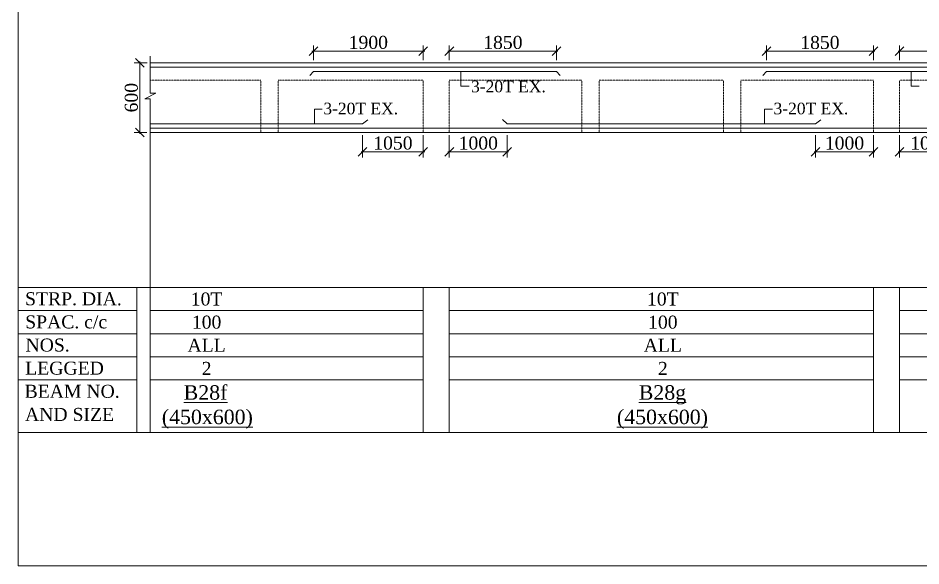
# Model space of a CAD drawing. Header units: millimetres. Extents: x 9781889 to 10654170, y -7852491 to -7608561.
# Drawn here: x 9972113 to 9987716, y -7801878 to -7792405 of the extents above; entities that cross this region are included whole.
import ezdxf
from ezdxf.enums import TextEntityAlignment as Align

# ---------------------------------------------------------------- set-up
doc = ezdxf.new("R2010")
doc.units = ezdxf.units.MM
doc.header["$LTSCALE"] = 10
doc.header["$PDMODE"] = 3
doc.linetypes.add('HIDDEN', pattern=[0.375, 0.25, -0.125])
for name, color, linetype, lineweight in [('S-DIM L.S.', 7, 'Continuous', 0), ('S-L.S.SECTION', 5, 'Continuous', 0), ('S-L.S.SLAB LINE', 252, 'HIDDEN', 0), ('S-L.S.STEEL', 1, 'Continuous', 9), ('S-SECTION MARK', 7, 'Continuous', 0), ('S-SHEET', 251, 'Continuous', 0), ('S-TEXT', 7, 'Continuous', 0), ('S-TEXT L.S. BEAM NO.', 30, 'Continuous', 0), ('S-TEXT. L.S.', 7, 'Continuous', 0)]:
    doc.layers.add(name, color=color, linetype=linetype, lineweight=lineweight)
doc.styles.add('135', font='arial.ttf', dxfattribs={"width": 0.8, "height": 135})
doc.styles.get("Standard").update_dxf_attribs({"font": 'arial.ttf'})
doc.styles.add('TEXT', font='times.ttf')
doc.dimstyles.new('75', dxfattribs={"dimtxt": 135, "dimasz": 90, "dimexe": 0.1, "dimexo": 0.03, "dimgap": 0.09, "dimtad": 1, "dimdec": 0, "dimzin": 0, "dimdsep": 46, "dimtxsty": '135', "dimblk": 'ARCHTICK', "dimcen": 0.09, "dimclrd": 256, "dimclre": 256, "dimclrt": 256, "dimadec": 0, "dimazin": 0, "dimtfac": 1, "dimtdec": 0, "dimtofl": 0, "dimtmove": 1, "dimatfit": 3, "dimldrblk": 'DOTSMALL', "dimfxl": 1, "dimtolj": 1, "dimtzin": 0, "dimlwd": -1, "dimlwe": -1, "dimarcsym": 0})
doc.dimstyles.new('SETU_1', dxfattribs={"dimtxt": 200, "dimasz": 150, "dimexe": 100, "dimexo": 50, "dimgap": 35, "dimtad": 1, "dimdec": 0, "dimzin": 0, "dimdsep": 46, "dimtxsty": 'Standard', "dimblk": 'OBLIQUE', "dimcen": 150, "dimdle": 25, "dimclrd": 256, "dimclre": 7, "dimclrt": 256, "dimadec": 0, "dimazin": 0, "dimtfac": 1, "dimtdec": 0, "dimtofl": 0, "dimtmove": 1, "dimatfit": 3, "dimfxl": 1, "dimtolj": 1, "dimtzin": 0, "dimlwd": -1, "dimlwe": 5, "dimarcsym": 1})

# ---------------------------------------------------------------- blocks, each defined once
blk = doc.blocks.new('_Oblique')
at = {"color": 0, "linetype": 'ByBlock', "lineweight": -2}
blk.add_line((-0.5, -0.5), (0.5, 0.5), dxfattribs=at)
blk = doc.blocks.new('*D223')
at = {"layer": 'Defpoints', "color": 0, "transparency": 16777216}
for p in [(9974395, -7793181), (9974220, -7794381), (9974391, -7794381, 0)]:
    blk.add_point(p, dxfattribs=at)
at = {"layer": 'S-DIM L.S.', "color": 7, "lineweight": 5, "transparency": 16777216}
for p, q in [((9974345, -7793181), (9974120, -7793181)), ((9974341, -7794381), (9974120, -7794381))]:
    blk.add_line(p, q, dxfattribs=at)
at = {"layer": 'S-DIM L.S.', "transparency": 16777216}
blk.add_line((9974220, -7793156), (9974220, -7794406), dxfattribs=at)
at = {"layer": 'S-DIM L.S.', "transparency": 16777216, "xscale": 150, "yscale": 150, "zscale": 150}
for p, rotation in [((9974220, -7793181), 90), ((9974220, -7794381), 270)]:
    blk.add_blockref('_Oblique', p, dxfattribs=dict(at, rotation=rotation))
at = {"layer": 'S-DIM L.S.', "transparency": 16777216, "insert": (9974071, -7793781), "char_height": 225, "attachment_point": 5, "rotation": 90, "style": 'TEXT'}
blk.add_mtext('\\A1;600', dxfattribs=at)
blk = doc.blocks.new('*D224')
at = {"layer": 'Defpoints', "color": 0, "transparency": 16777216}
for p in [(9979116, -7792977), (9977216, -7793181, 0), (9979116, -7793181, 0)]:
    blk.add_point(p, dxfattribs=at)
at = {"layer": 'S-DIM L.S.', "color": 7, "lineweight": 5, "transparency": 16777216}
for p, q in [((9977216, -7793131), (9977216, -7792877)), ((9979116, -7793131), (9979116, -7792877))]:
    blk.add_line(p, q, dxfattribs=at)
at = {"layer": 'S-DIM L.S.', "transparency": 16777216}
blk.add_line((9977191, -7792977), (9979141, -7792977), dxfattribs=at)
at = {"layer": 'S-DIM L.S.', "transparency": 16777216, "xscale": 150, "yscale": 150, "zscale": 150, "rotation": 180}
blk.add_blockref('_Oblique', (9977216, -7792977), dxfattribs=at)
at = {"layer": 'S-DIM L.S.', "transparency": 16777216, "xscale": 150, "yscale": 150, "zscale": 150}
blk.add_blockref('_Oblique', (9979116, -7792977), dxfattribs=at)
at = {"layer": 'S-DIM L.S.', "transparency": 16777216, "insert": (9978166, -7792827), "char_height": 225, "attachment_point": 5, "style": 'TEXT'}
blk.add_mtext('\\A1;1900', dxfattribs=at)
blk = doc.blocks.new('*D225')
at = {"layer": 'Defpoints', "color": 0, "transparency": 16777216}
for p in [(9979566, -7792977), (9979566, -7793181, 0), (9981416, -7793181, 0)]:
    blk.add_point(p, dxfattribs=at)
at = {"layer": 'S-DIM L.S.', "color": 7, "lineweight": 5, "transparency": 16777216}
for p, q in [((9979566, -7793131), (9979566, -7792877)), ((9981416, -7793131), (9981416, -7792877))]:
    blk.add_line(p, q, dxfattribs=at)
at = {"layer": 'S-DIM L.S.', "transparency": 16777216}
blk.add_line((9981441, -7792977), (9979541, -7792977), dxfattribs=at)
at = {"layer": 'S-DIM L.S.', "transparency": 16777216, "xscale": 150, "yscale": 150, "zscale": 150, "rotation": 180}
blk.add_blockref('_Oblique', (9979566, -7792977), dxfattribs=at)
at = {"layer": 'S-DIM L.S.', "transparency": 16777216, "xscale": 150, "yscale": 150, "zscale": 150}
blk.add_blockref('_Oblique', (9981416, -7792977), dxfattribs=at)
at = {"layer": 'S-DIM L.S.', "transparency": 16777216, "insert": (9980491, -7792828), "char_height": 225, "attachment_point": 5, "style": 'TEXT'}
blk.add_mtext('\\A1;1850', dxfattribs=at)
blk = doc.blocks.new('*D226')
at = {"layer": 'Defpoints', "color": 0, "transparency": 16777216}
for p in [(9986895, -7792977), (9985045, -7793181, 0), (9986895, -7793181, 0)]:
    blk.add_point(p, dxfattribs=at)
at = {"layer": 'S-DIM L.S.', "color": 7, "lineweight": 5, "transparency": 16777216}
for p, q in [((9985045, -7793131), (9985045, -7792877)), ((9986895, -7793131), (9986895, -7792877))]:
    blk.add_line(p, q, dxfattribs=at)
at = {"layer": 'S-DIM L.S.', "transparency": 16777216}
blk.add_line((9985020, -7792977), (9986920, -7792977), dxfattribs=at)
at = {"layer": 'S-DIM L.S.', "transparency": 16777216, "xscale": 150, "yscale": 150, "zscale": 150, "rotation": 180}
blk.add_blockref('_Oblique', (9985045, -7792977), dxfattribs=at)
at = {"layer": 'S-DIM L.S.', "transparency": 16777216, "xscale": 150, "yscale": 150, "zscale": 150}
blk.add_blockref('_Oblique', (9986895, -7792977), dxfattribs=at)
at = {"layer": 'S-DIM L.S.', "transparency": 16777216, "insert": (9985970, -7792828), "char_height": 225, "attachment_point": 5, "style": 'TEXT'}
blk.add_mtext('\\A1;1850', dxfattribs=at)
blk = doc.blocks.new('*D227')
at = {"layer": 'Defpoints', "color": 0, "transparency": 16777216}
for p in [(9987345, -7792977), (9987345, -7793181, 0), (9989245, -7793181, 0)]:
    blk.add_point(p, dxfattribs=at)
at = {"layer": 'S-DIM L.S.', "color": 7, "lineweight": 5, "transparency": 16777216}
for p, q in [((9987345, -7793131), (9987345, -7792877)), ((9989245, -7793131), (9989245, -7792877))]:
    blk.add_line(p, q, dxfattribs=at)
at = {"layer": 'S-DIM L.S.', "transparency": 16777216}
blk.add_line((9989270, -7792977), (9987320, -7792977), dxfattribs=at)
at = {"layer": 'S-DIM L.S.', "transparency": 16777216, "xscale": 150, "yscale": 150, "zscale": 150, "rotation": 180}
blk.add_blockref('_Oblique', (9987345, -7792977), dxfattribs=at)
at = {"layer": 'S-DIM L.S.', "transparency": 16777216, "xscale": 150, "yscale": 150, "zscale": 150}
blk.add_blockref('_Oblique', (9989245, -7792977), dxfattribs=at)
at = {"layer": 'S-DIM L.S.', "transparency": 16777216, "insert": (9988295, -7792827), "char_height": 225, "attachment_point": 5, "style": 'TEXT'}
blk.add_mtext('\\A1;1900', dxfattribs=at)
blk = doc.blocks.new('*D237')
at = {"layer": 'Defpoints', "color": 0, "transparency": 16777216}
for p in [(9978066, -7794381, 0), (9979116, -7794381, 0), (9979116, -7794717)]:
    blk.add_point(p, dxfattribs=at)
at = {"layer": 'S-DIM L.S.', "color": 7, "lineweight": 5, "transparency": 16777216}
for p, q in [((9978066, -7794431), (9978066, -7794817)), ((9979116, -7794431), (9979116, -7794817))]:
    blk.add_line(p, q, dxfattribs=at)
at = {"layer": 'S-DIM L.S.', "transparency": 16777216}
blk.add_line((9978041, -7794717), (9979141, -7794717), dxfattribs=at)
at = {"layer": 'S-DIM L.S.', "transparency": 16777216, "xscale": 150, "yscale": 150, "zscale": 150, "rotation": 180}
blk.add_blockref('_Oblique', (9978066, -7794717), dxfattribs=at)
at = {"layer": 'S-DIM L.S.', "transparency": 16777216, "xscale": 150, "yscale": 150, "zscale": 150}
blk.add_blockref('_Oblique', (9979116, -7794717), dxfattribs=at)
at = {"layer": 'S-DIM L.S.', "transparency": 16777216, "insert": (9978591, -7794568), "char_height": 225, "attachment_point": 5, "style": 'TEXT'}
blk.add_mtext('\\A1;1050', dxfattribs=at)
blk = doc.blocks.new('_ArchTick')
at = {"color": 0, "linetype": 'ByBlock', "const_width": 0.15}
blk.add_lwpolyline([(-0.5, -0.5), (0.5, 0.5)], dxfattribs=at)
blk = doc.blocks.new('*D238')
at = {"layer": 'Defpoints', "color": 0, "transparency": 16777216}
for p in [(9985895, -7794381, 0), (9986895, -7794381, 0), (9986895, -7794717)]:
    blk.add_point(p, dxfattribs=at)
at = {"layer": 'S-DIM L.S.', "color": 7, "lineweight": 5, "transparency": 16777216}
for p, q in [((9985895, -7794431), (9985895, -7794817)), ((9986895, -7794431), (9986895, -7794817))]:
    blk.add_line(p, q, dxfattribs=at)
at = {"layer": 'S-DIM L.S.', "transparency": 16777216}
blk.add_line((9985870, -7794717), (9986920, -7794717), dxfattribs=at)
at = {"layer": 'S-DIM L.S.', "transparency": 16777216, "xscale": 150, "yscale": 150, "zscale": 150, "rotation": 180}
blk.add_blockref('_Oblique', (9985895, -7794717), dxfattribs=at)
at = {"layer": 'S-DIM L.S.', "transparency": 16777216, "xscale": 150, "yscale": 150, "zscale": 150}
blk.add_blockref('_Oblique', (9986895, -7794717), dxfattribs=at)
at = {"layer": 'S-DIM L.S.', "transparency": 16777216, "insert": (9986395, -7794568), "char_height": 225, "attachment_point": 5, "style": 'TEXT'}
blk.add_mtext('\\A1;1000', dxfattribs=at)
blk = doc.blocks.new('*D239')
at = {"layer": 'Defpoints', "color": 0, "transparency": 16777216}
for p in [(9979566, -7794381, 0), (9980566, -7794381, 0), (9979566, -7794717)]:
    blk.add_point(p, dxfattribs=at)
at = {"layer": 'S-DIM L.S.', "color": 7, "lineweight": 5, "transparency": 16777216}
for p, q in [((9979566, -7794431), (9979566, -7794817)), ((9980566, -7794431), (9980566, -7794817))]:
    blk.add_line(p, q, dxfattribs=at)
at = {"layer": 'S-DIM L.S.', "transparency": 16777216}
blk.add_line((9980591, -7794717), (9979541, -7794717), dxfattribs=at)
at = {"layer": 'S-DIM L.S.', "transparency": 16777216, "xscale": 150, "yscale": 150, "zscale": 150, "rotation": 180}
blk.add_blockref('_Oblique', (9979566, -7794717), dxfattribs=at)
at = {"layer": 'S-DIM L.S.', "transparency": 16777216, "xscale": 150, "yscale": 150, "zscale": 150}
blk.add_blockref('_Oblique', (9980566, -7794717), dxfattribs=at)
at = {"layer": 'S-DIM L.S.', "transparency": 16777216, "insert": (9980066, -7794568), "char_height": 225, "attachment_point": 5, "style": 'TEXT'}
blk.add_mtext('\\A1;1000', dxfattribs=at)
blk = doc.blocks.new('*D214')
at = {"layer": 'Defpoints', "color": 0, "transparency": 16777216}
for p in [(9987345, -7794381, 0), (9988395, -7794381, 0), (9987345, -7794717)]:
    blk.add_point(p, dxfattribs=at)
at = {"layer": 'S-DIM L.S.', "color": 7, "lineweight": 5, "transparency": 16777216}
for p, q in [((9987345, -7794431), (9987345, -7794817)), ((9988395, -7794431), (9988395, -7794817))]:
    blk.add_line(p, q, dxfattribs=at)
at = {"layer": 'S-DIM L.S.', "transparency": 16777216}
blk.add_line((9988420, -7794717), (9987320, -7794717), dxfattribs=at)
at = {"layer": 'S-DIM L.S.', "transparency": 16777216, "xscale": 150, "yscale": 150, "zscale": 150, "rotation": 180}
blk.add_blockref('_Oblique', (9987345, -7794717), dxfattribs=at)
at = {"layer": 'S-DIM L.S.', "transparency": 16777216, "xscale": 150, "yscale": 150, "zscale": 150}
blk.add_blockref('_Oblique', (9988395, -7794717), dxfattribs=at)
at = {"layer": 'S-DIM L.S.', "transparency": 16777216, "insert": (9987870, -7794568), "char_height": 225, "attachment_point": 5, "style": 'TEXT'}
blk.add_mtext('\\A1;1050', dxfattribs=at)

msp = doc.modelspace()

# ---------------------------------------------------------------- linework, layer by layer
at = {"layer": 'S-L.S.SECTION'}
for p, q in [((9974395.1, -7793181, 0), (10011195.4, -7793181, 0)), ((9974395.1, -7794381, 0), (10010745.3, -7794381, 0))]:
    msp.add_line(p, q, dxfattribs=at)
at = {"layer": 'S-L.S.SECTION', "elevation": 0}
msp.add_lwpolyline([(9974395.1, -7793062.1), (9974395.1, -7793701.2), (9974493.7, -7793701.2), (9974305.6, -7793803.7), (9974395.1, -7793803.7), (9974395.1, -7799571.7)], dxfattribs=at)
at = {"layer": 'S-L.S.SLAB LINE', "ltscale": 0.3}
for p, q in [((9974395.1, -7793481, 0), (9976309.2, -7793481, 0)), ((9976309.2, -7793481, 0), (9976309.2, -7794381, 0)), ((9976609.2, -7793481, 0), (9979115.8, -7793481, 0)), ((9976609.2, -7793481, 0), (9976609.2, -7794381, 0)), ((9979115.8, -7793481, 0), (9979115.8, -7794381, 0)), ((9979565.8, -7793481, 0), (9981858.2, -7793481, 0)), ((9979565.8, -7793481, 0), (9979565.8, -7794381, 0)), ((9981858.2, -7793481, 0), (9981858.2, -7794381, 0)), ((9982158.2, -7793481, 0), (9984301.4, -7793481, 0)), ((9982158.2, -7793481, 0), (9982158.2, -7794381, 0)), ((9984301.4, -7793481, 0), (9984301.4, -7794381, 0)), ((9984601.4, -7793481, 0), (9986895.3, -7793481, 0)), ((9984601.4, -7793481, 0), (9984601.4, -7794381, 0)), ((9986895.3, -7793481, 0), (9986895.3, -7794381, 0)), ((9987345.3, -7793481, 0), (9989695.3, -7793481, 0)), ((9987345.3, -7793481, 0), (9987345.3, -7794381, 0))]:
    msp.add_line(p, q, dxfattribs=at)
at = {"layer": 'S-L.S.STEEL'}
for p, q in [((9981415.9, -7793331, 0), (9981479.1, -7793397.8, 0)), ((9974395.1, -7794306, 0), (10011136.4, -7794306, 0))]:
    msp.add_line(p, q, dxfattribs=at)
at = {"layer": 'S-L.S.STEEL', "elevation": 0}
for points in [[(9978155.2, -7794162.8), (9978065.7, -7794231), (9974395.1, -7794231)], [(9985984.7, -7794162.8), (9985895.2, -7794231), (9980565.9, -7794231), (9980483.9, -7794160.3)]]:
    msp.add_lwpolyline(points, dxfattribs=at)
at = {"layer": 'S-L.S.STEEL'}
for points in [[(9974395.1, -7793256, 0), (10011069.7, -7793256, 0)], [(9981415.9, -7793331, 0), (9977215.8, -7793331, 0), (9977152.6, -7793397.8, 0)], [(9989245.4, -7793331, 0), (9985045.3, -7793331, 0), (9984982.1, -7793397.8, 0)]]:
    msp.add_polyline3d(points, dxfattribs=at)
at = {"layer": 'S-SHEET'}
for p, q in [((9972113, -7797062.4, 0), (9974395.1, -7797062.4, 0)), ((9972113, -7797062.4), (9972113, -7799571.7)), ((9974166.1, -7797062.4, 0), (9974166.1, -7799571.7, 0)), ((9974395.1, -7797062.4, 0), (10022451.2, -7797062.4, 0)), ((9974395.1, -7797062.4, 0), (9974395.1, -7799571.7, 0)), ((9979115.8, -7797062.4, 0), (9979115.8, -7799571.7, 0)), ((9979565.8, -7797062.4, 0), (9979565.8, -7799571.7, 0)), ((9986895.3, -7797062.4, 0), (9986895.3, -7799571.7, 0)), ((9987345.3, -7797062.4, 0), (9987345.3, -7799571.7, 0)), ((9972113, -7797462.4, 0), (9974166.1, -7797462.4, 0)), ((9974395.1, -7797462.4, 0), (9979115.8, -7797462.4, 0)), ((9979565.8, -7797462.4, 0), (9986895.3, -7797462.4, 0)), ((9987345.3, -7797462.4, 0), (9994845.3, -7797462.4, 0)), ((9972113, -7797862.4, 0), (9974166.1, -7797862.4, 0)), ((9974395.1, -7797862.4, 0), (9979115.8, -7797862.4, 0)), ((9979565.8, -7797862.4, 0), (9986895.3, -7797862.4, 0)), ((9987345.3, -7797862.4, 0), (9994845.3, -7797862.4, 0)), ((9972113, -7798262.4, 0), (9974166.1, -7798262.4, 0)), ((9974395.1, -7798262.4, 0), (9979115.8, -7798262.4, 0)), ((9979565.8, -7798262.4, 0), (9986895.3, -7798262.4, 0)), ((9987345.3, -7798262.4, 0), (9994845.3, -7798262.4, 0)), ((9972113, -7798662.4, 0), (9974166.1, -7798662.4, 0)), ((9974395.1, -7798662.4, 0), (9979115.8, -7798662.4, 0)), ((9979565.8, -7798662.4, 0), (9986895.3, -7798662.4, 0)), ((9987345.3, -7798662.4, 0), (9994845.3, -7798662.4, 0)), ((9972113, -7799571.7), (10023447.1, -7799571.7)), ((9972113, -7799571.7, 0), (9974395.1, -7799571.7, 0)), ((9974395.1, -7799571.7, 0), (10022451.2, -7799571.7, 0))]:
    msp.add_line(p, q, dxfattribs=at)
msp.add_lwpolyline([(9972113, -7760218.1), (10023447.1, -7760218.1), (10023447.1, -7801877.7), (9972113, -7801877.7)], close=True, dxfattribs=at)

# ---------------------------------------------------------------- texts
at = {"layer": 'S-TEXT', "style": 'TEXT'}
for s, p in [('STRP. DIA.', (9973069.8, -7797370.5, 0)), ('SPAC. c/c', (9972944.2, -7797770.5, 0)), ('NOS.', (9972623.6, -7798170.5, 0)), ('LEGGED', (9972916.3, -7798570.5, 0)), ('BEAM NO.', (9973047.5, -7798970.5, 0)), ('AND SIZE', (9973002.3, -7799370.5, 0))]:
    msp.add_text(s, height=225, dxfattribs=at).set_placement(p, align=Align.CENTER)
at = {"layer": 'S-TEXT', "linetype": 'ByBlock', "style": 'TEXT'}
for s, p in [('10T', (9975371.6, -7797262.4, 0)), ('10T', (9983255.8, -7797262.4, 0)), ('100', (9975371.6, -7797662.4, 0)), ('100', (9983255.8, -7797662.4, 0)), ('ALL', (9975371.6, -7798062.4, 0)), ('ALL', (9983255.8, -7798062.4, 0)), ('2', (9975371.6, -7798462.4, 0)), ('2', (9983255.8, -7798462.4, 0))]:
    msp.add_text(s, height=225, dxfattribs=at).set_placement(p, align=Align.MIDDLE_CENTER)
at = {"layer": 'S-TEXT L.S. BEAM NO.', "color": 140, "linetype": 'ByBlock', "style": 'TEXT'}
for s, p in [('%%UB28f', (9974975.1, -7799003.1, 0)), ('%%UB28g', (9982839.8, -7799003.1, 0)), ('%%U(450x600)', (9974597.6, -7799426.1, 0)), ('%%U(450x600)', (9982462.4, -7799426.1, 0))]:
    msp.add_text(s, height=250, dxfattribs=at).set_placement(p)
at = {"layer": 'S-TEXT. L.S.', "style": 'TEXT'}
for p in [(9979941.7, -7793688.5, 0), (9977388.8, -7794069, 0), (9985168.4, -7794069, 0)]:
    msp.add_text('3-20T EX.', height=200, dxfattribs=at).set_placement(p)

# ---------------------------------------------------------------- dimensions: what is measured, and where the dimension line sits
at = {"layer": 'S-DIM L.S.'}
for base, p1, p2, picture, middle in [((9979115.8, -7792977.2, 0), (9977215.8, -7793181, 0), (9979115.8, -7793181, 0), '*D224', (9978165.8, -7792827.4, 0)), ((9986895.3, -7792977.2, 0), (9985045.3, -7793181, 0), (9986895.3, -7793181, 0), '*D226', (9985970.3, -7792827.7, 0)), ((9979115.8, -7794717, 0), (9978065.7, -7794381, 0), (9979115.8, -7794381, 0), '*D237', (9978590.7, -7794567.6, 0)), ((9986895.3, -7794717, 0), (9985895.2, -7794381, 0), (9986895.3, -7794381, 0), '*D238', (9986395.3, -7794567.6, 0))]:
    dim = msp.add_linear_dim(base=base, p1=p1, p2=p2, angle=180, dimstyle='SETU_1', override={"dimtxt": 225, "dimtxsty": 'TEXT'}, dxfattribs=at)
    dim.commit()
    dim.dimension.update_dxf_attribs({"geometry": picture, "text_midpoint": middle})
for base, p1, p2, picture, middle in [((9979565.9, -7792977.2, 0), (9981415.9, -7793181, 0), (9979565.9, -7793181, 0), '*D225', (9980490.9, -7792827.7, 0)), ((9987345.4, -7792977.2, 0), (9989245.4, -7793181, 0), (9987345.4, -7793181, 0), '*D227', (9988295.4, -7792827.4, 0)), ((9979565.8, -7794717, 0), (9980565.9, -7794381, 0), (9979565.8, -7794381, 0), '*D239', (9980065.8, -7794567.6, 0)), ((9987345.3, -7794717, 0), (9988395.4, -7794381, 0), (9987345.3, -7794381, 0), '*D214', (9987870.4, -7794567.6, 0))]:
    dim = msp.add_linear_dim(base=base, p1=p1, p2=p2, dimstyle='SETU_1', override={"dimtxt": 225, "dimtxsty": 'TEXT'}, dxfattribs=at)
    dim.commit()
    dim.dimension.update_dxf_attribs({"geometry": picture, "text_midpoint": middle})
at = {"layer": 'S-DIM L.S.', "color": 7}
dim = msp.add_linear_dim(base=(9974220, -7794381, 0), p1=(9974395.1, -7793181, 0), p2=(9974391, -7794381, 0), angle=90, dimstyle='SETU_1', override={"dimtxt": 225, "dimlfac": 0.5, "dimtxsty": 'TEXT'}, dxfattribs=at)
dim.commit()
dim.dimension.update_dxf_attribs({"geometry": '*D223', "text_midpoint": (9974070.5, -7793781, 0)})

# ---------------------------------------------------------------- leaders
at = {"layer": 'S-SECTION MARK'}
for points in [[(9979767.6, -7793331, 0), (9979767.6, -7793583.3, 0), (9979907, -7793583.3, 0)], [(9987547.1, -7793331, 0), (9987547.1, -7793583.3, 0), (9987686.5, -7793583.3, 0)], [(9977234.9, -7794231, 0), (9977234.9, -7793978.6, 0), (9977370.3, -7793978.6, 0)], [(9985014.4, -7794231, 0), (9985014.4, -7793978.6, 0), (9985149.8, -7793978.6, 0)]]:
    msp.add_leader(points, dimstyle='75', override={"dimasz": 75}, dxfattribs=at)

doc.saveas('drawing.dxf')
